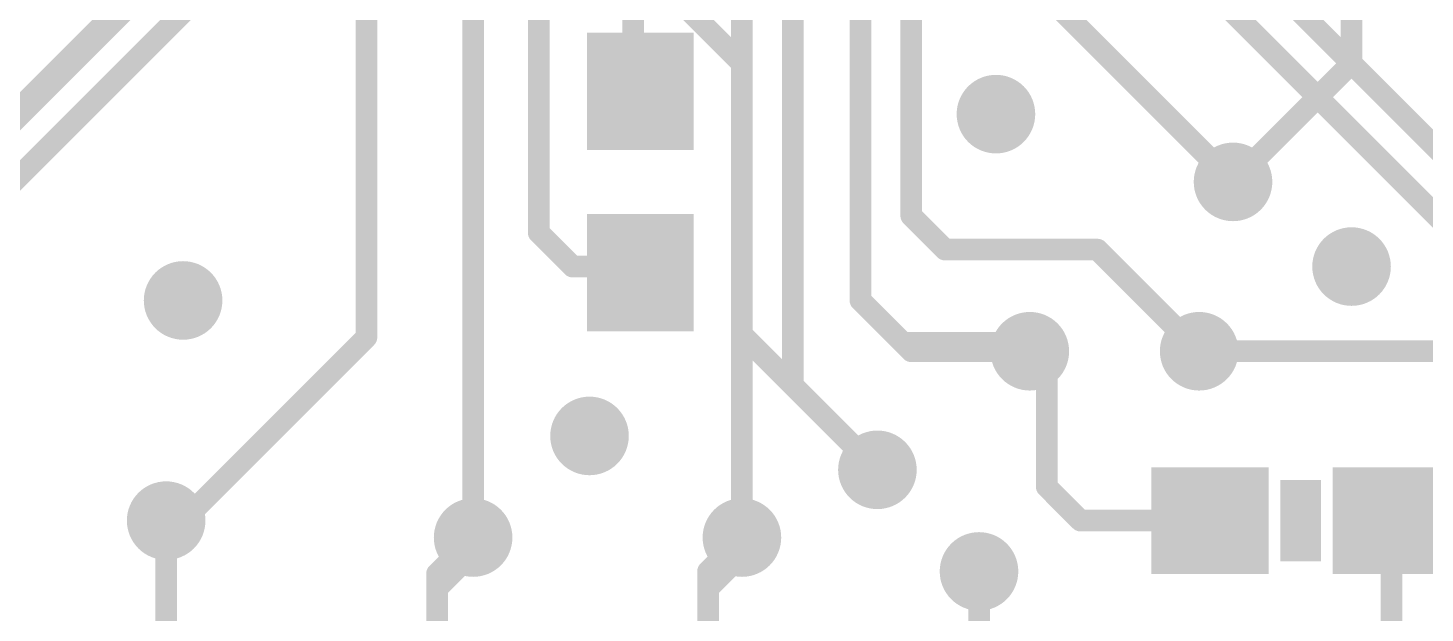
# Model space of a CAD drawing. Extents: x -11.6 to 46, y -5.8 to 74.7.
# Drawn here: x 11.4 to 24.5, y 21.99 to 27.48 of the extents above; entities that cross this region are included whole.
import ezdxf

# ---------------------------------------------------------------- set-up
doc = ezdxf.new("R2010")
doc.units = 0
for name, color, linetype in [('1', 12, 'CONTINUOUS'), ('16', 132, 'CONTINUOUS'), ('18', 110, 'CONTINUOUS'), ('21', 41, 'CONTINUOUS')]:
    doc.layers.add(name, color=color, linetype=linetype)

# ---------------------------------------------------------------- blocks, each defined once
blk = doc.blocks.new('RECT')
blk.add_solid([(-0.5, -0.5), (0.5, -0.5), (-0.5, 0.5), (0.5, 0.5)])
blk = doc.blocks.new('ROUNDV')
at = {"const_width": 0.5}
blk.add_lwpolyline([(0, -0.25, 1), (0, 0.25, 1), (0, -0.25)], format="xyb", dxfattribs=at)

msp = doc.modelspace()

# ---------------------------------------------------------------- linework, layer by layer
at = {"layer": '1'}
for points, const_width in [([(19.05, 31.9088), (28.0988, 22.86)], 0.2032), ([(18.5738, 31.75), (27.305, 23.0188)], 0.2032), ([(14.5775, 29.5638), (14.5775, 24.5787)], 0.2032), ([(15.5775, 29.5638), (15.5775, 23.3362)], 0.2032), ([(17.0775, 29.5638), (17.0775, 26.9525)], 0.2032), ([(14.0775, 28.8413), (8.1756, 22.9394)], 0.2032), ([(20.1613, 28.575), (22.7013, 26.035)], 0.2032), ([(16.1925, 28.2575), (16.1925, 25.5587)], 0.2032), ([(19.685, 28.2575), (19.685, 25.7175)], 0.2032), ([(18.5738, 28.0988), (18.5738, 24.13)], 0.2032), ([(19.2088, 28.0988), (19.2088, 24.9238)], 0.2032), ([(9.144, 24.511), (12.573, 27.94)], 0.254), ([(18.0975, 27.94), (18.0975, 22.7013)], 0.2032), ([(17.0775, 26.9525), (17.145, 26.885)], 0.2032), ([(19.685, 25.7175), (20.0025, 25.4)], 0.2032), ([(16.1925, 25.5587), (16.51, 25.2413)], 0.2032), ([(20.0025, 25.4), (21.4313, 25.4)], 0.2032), ([(21.4313, 25.4), (22.3838, 24.4475)], 0.2032), ([(16.51, 25.2413), (17.0888, 25.2413)], 0.2032), ([(17.0888, 25.2413), (17.145, 25.185)], 0.2032), ([(19.2088, 24.9238), (19.6056, 24.5269)], 0.2032), ([(14.5775, 24.5787), (12.8588, 22.86)], 0.2032), ([(19.6056, 24.5269), (20.7169, 24.5269)], 0.2032), ([(20.7169, 24.5269), (20.7963, 24.4475)], 0.2032), ([(20.955, 24.2888), (20.7963, 24.4475)], 0.2032), ([(20.955, 23.1775), (20.955, 24.2888)], 0.2032), ([(18.5738, 24.13), (19.3675, 23.3362)], 0.2032), ([(15.5775, 22.7013), (15.5775, 23.3362)], 0.2032), ([(21.2725, 22.86), (20.955, 23.1775)], 0.2032), ([(12.8588, 22.86), (12.7, 22.86)], 0.2032), ([(12.7, 22.86), (12.7, 21.17)], 0.2032), ([(21.2725, 22.86), (22.4863, 22.86)], 0.2032), ([(24.1863, 22.86), (24.1863, 20.8987)], 0.2032), ([(15.5775, 22.7013), (15.5775, 22.5625)], 0.2032), ([(18.0975, 22.7013), (18.0975, 22.5425)], 0.2032), ([(15.5775, 22.5625), (15.24, 22.225)], 0.2032), ([(18.0975, 22.5425), (17.78, 22.225)], 0.2032), ([(20.32, 21.17), (20.32, 22.3838)], 0.2032), ([(15.24, 22.225), (15.24, 21.17)], 0.2032), ([(17.78, 22.225), (17.78, 21.17)], 0.2032)]:
    msp.add_lwpolyline(points, dxfattribs=dict(at, const_width=const_width))
at = {"layer": '1', "const_width": 0.1016}
for points in [[(17.1134, 26.9884, 1), (17.0416, 26.9166)], [(17.0267, 26.9525, 1), (17.1283, 26.9525)], [(17.1091, 26.8491, 1), (17.1809, 26.9209)], [(22.6653, 25.9991, 1), (22.7372, 26.0709)], [(19.7209, 25.7534, 1), (19.6491, 25.6816)], [(19.6342, 25.7175, 1), (19.7358, 25.7175)], [(16.2284, 25.5947, 1), (16.1566, 25.5228)], [(16.1417, 25.5587, 1), (16.2433, 25.5587)], [(20.0025, 25.4508, 1), (20.0025, 25.3492)], [(19.9666, 25.3641, 1), (20.0384, 25.4359)], [(21.4672, 25.4359, 1), (21.3953, 25.3641)], [(21.4313, 25.3492, 1), (21.4313, 25.4508)], [(16.51, 25.292, 1), (16.51, 25.1905)], [(16.4741, 25.2053, 1), (16.5459, 25.2772)], [(17.1247, 25.2772, 1), (17.0528, 25.2053)], [(17.0888, 25.1905, 1), (17.0888, 25.292)], [(17.1091, 25.1491, 1), (17.1809, 25.2209)], [(19.2447, 24.9597, 1), (19.1728, 24.8878)], [(19.158, 24.9238, 1), (19.2596, 24.9238)], [(14.5267, 24.5787, 1), (14.6283, 24.5787)], [(14.6134, 24.5428, 1), (14.5416, 24.6147)], [(19.6056, 24.5777, 1), (19.6056, 24.4761)], [(20.7528, 24.5628, 1), (20.681, 24.491)], [(20.7169, 24.4761, 1), (20.7169, 24.5777)], [(19.5697, 24.491, 1), (19.6415, 24.5628)], [(20.8322, 24.4834, 1), (20.7603, 24.4116)], [(20.7603, 24.4116, 1), (20.8322, 24.4834)], [(22.3478, 24.4116, 1), (22.4197, 24.4834)], [(21.0058, 24.2888, 1), (20.9042, 24.2888)], [(20.9191, 24.2528, 1), (20.9909, 24.3247)], [(18.6097, 24.1659, 1), (18.5378, 24.0941)], [(18.523, 24.13, 1), (18.6245, 24.13)], [(15.6283, 23.3362, 1), (15.5267, 23.3362)], [(15.5267, 23.3362, 1), (15.6283, 23.3362)], [(19.3316, 23.3003, 1), (19.4034, 23.3722)], [(20.9909, 23.2134, 1), (20.9191, 23.1416)], [(20.9042, 23.1775, 1), (21.0058, 23.1775)], [(12.7, 22.9108, 1), (12.7, 22.8092)], [(12.7508, 22.86, 1), (12.6492, 22.86)], [(12.8228, 22.8959, 1), (12.8947, 22.8241)], [(12.8588, 22.8092, 1), (12.8588, 22.9108)], [(21.2725, 22.9108, 1), (21.2725, 22.8092)], [(21.2366, 22.8241, 1), (21.3084, 22.8959)], [(22.4863, 22.8092, 1), (22.4863, 22.9108)], [(24.237, 22.86, 1), (24.1355, 22.86)], [(15.6283, 22.7013, 1), (15.5267, 22.7013)], [(18.1483, 22.7013, 1), (18.0467, 22.7013)], [(15.5267, 22.7013, 1), (15.6283, 22.7013)], [(15.6134, 22.5266, 1), (15.5416, 22.5984)], [(18.0467, 22.7013, 1), (18.1483, 22.7013)], [(15.5267, 22.5625, 1), (15.6283, 22.5625)], [(18.0467, 22.5425, 1), (18.1483, 22.5425)], [(18.1334, 22.5066, 1), (18.0616, 22.5784)], [(20.3708, 22.3838, 1), (20.2692, 22.3838)], [(15.2908, 22.225, 1), (15.1892, 22.225)], [(15.2041, 22.2609, 1), (15.2759, 22.1891)], [(17.8308, 22.225, 1), (17.7292, 22.225)], [(17.7441, 22.2609, 1), (17.8159, 22.1891)]]:
    msp.add_lwpolyline(points, format="xyb", dxfattribs=at)
at = {"layer": '16', "const_width": 0.2032}
for points in [[(23.8125, 27.1463), (23.8125, 28.2575)], [(19.2088, 27.7813), (19.2088, 24.9238)], [(18.0975, 27.1463), (17.6212, 27.6225)], [(18.0975, 24.6063), (18.0975, 27.1463)], [(23.8125, 27.1463), (22.7013, 26.035)], [(22.86, 26.1938), (22.7013, 26.035)], [(19.2088, 24.9238), (19.685, 24.4475)], [(18.0975, 24.6063), (19.3675, 23.3362)], [(19.685, 24.4475), (20.7963, 24.4475)], [(22.3838, 24.4475), (31.4325, 24.4475)], [(12.7, 19.05), (12.7, 22.86)], [(15.24, 22.3637), (15.5775, 22.7013)], [(17.78, 22.3838), (18.0975, 22.7013)], [(15.24, 18.7325), (15.24, 22.3637)], [(17.78, 19.5263), (17.78, 22.3838)], [(20.32, 22.3838), (20.32, 17.4625)]]:
    msp.add_lwpolyline(points, dxfattribs=at)
at = {"layer": '16', "const_width": 0.1016}
for points in [[(18.1483, 27.1463, 1), (18.0467, 27.1463)], [(23.8484, 27.1103, 1), (23.7766, 27.1822)], [(18.0616, 27.1103, 1), (18.1334, 27.1822)], [(23.7617, 27.1463, 1), (23.8633, 27.1463)], [(22.8959, 26.1578, 1), (22.8241, 26.2297)], [(22.6653, 26.0709, 1), (22.7372, 25.9991)], [(22.6653, 26.0709, 1), (22.7372, 25.9991)], [(19.2447, 24.9597, 1), (19.1728, 24.8878)], [(19.158, 24.9238, 1), (19.2596, 24.9238)], [(18.1334, 24.6422, 1), (18.0616, 24.5703)], [(18.0467, 24.6063, 1), (18.1483, 24.6063)], [(19.685, 24.4983, 1), (19.685, 24.3967)], [(19.6491, 24.4116, 1), (19.7209, 24.4834)], [(20.7963, 24.3967, 1), (20.7963, 24.4983)], [(22.3838, 24.4983, 1), (22.3838, 24.3967)], [(19.3316, 23.3003, 1), (19.4034, 23.3722)], [(12.7508, 22.86, 1), (12.6492, 22.86)], [(15.6134, 22.6653, 1), (15.5416, 22.7372)], [(18.1334, 22.6653, 1), (18.0616, 22.7372)], [(15.2908, 22.3637, 1), (15.1892, 22.3637)], [(15.2041, 22.3997, 1), (15.2759, 22.3278)], [(17.8308, 22.3838, 1), (17.7292, 22.3838)], [(17.7441, 22.4197, 1), (17.8159, 22.3478)], [(20.3708, 22.3838, 1), (20.2692, 22.3838)]]:
    msp.add_lwpolyline(points, format="xyb", dxfattribs=at)

# ---------------------------------------------------------------- block references
at = {"layer": '1', "xscale": 1.1, "rotation": 270}
for p in [(17.145, 26.885), (17.145, 25.185)]:
    msp.add_blockref('RECT', p, dxfattribs=at)
at = {"layer": '1', "xscale": 1.1}
for p in [(22.4863, 22.86), (24.1863, 22.86)]:
    msp.add_blockref('RECT', p, dxfattribs=at)
at = {"layer": '18', "xscale": 0.7366, "yscale": 0.7366}
for p in [(20.4788, 26.67), (20.4788, 26.67), (22.7013, 26.035), (22.7013, 26.035), (23.8125, 25.2413), (23.8125, 25.2413), (12.8588, 24.9238), (12.8588, 24.9238), (20.7963, 24.4475), (20.7963, 24.4475), (22.3838, 24.4475), (22.3838, 24.4475), (16.6687, 23.6538), (16.6687, 23.6538), (19.3675, 23.3362), (19.3675, 23.3362), (12.7, 22.86), (12.7, 22.86), (15.5775, 22.7013), (15.5775, 22.7013), (18.0975, 22.7013), (18.0975, 22.7013), (20.32, 22.3838), (20.32, 22.3838)]:
    msp.add_blockref('ROUNDV', p, dxfattribs=at)
at = {"layer": '21', "xscale": 0.381, "yscale": 0.762}
msp.add_blockref('RECT', (23.3362, 22.86), dxfattribs=at)

doc.saveas('drawing.dxf')
